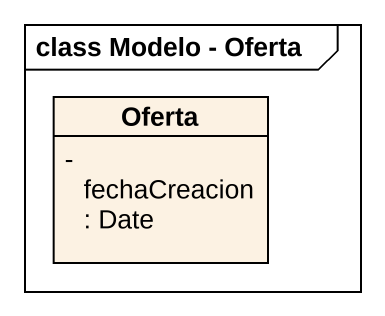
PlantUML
@startuml
mainframe class Modelo - Oferta
hide circle
hide empty members
skinparam classAttributeIconSize 0
class Oferta {
  - fechaCreacion: Date
}
@enduml
